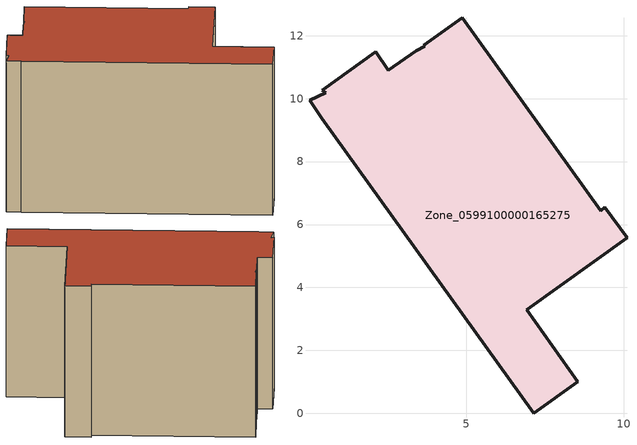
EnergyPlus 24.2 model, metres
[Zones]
Zone_0599100000165275
 floor ground (C_G): 3.68,11.66 3.64,11.7 4.86,12.57 9.26,6.44 9.4,6.55 10.1,5.57 6.91,3.29 8.54,1 7.13,0 0.4,9.38 0.01,9.95 0.52,10.18 0.43,10.27 2.11,11.48 2.52,10.9 3.4,11.53 z0
 wall outside (C_F): 9.26,6.44 4.86,12.57 3.64,11.7 3.68,11.66 3.4,11.53 2.52,10.9 2.11,11.48 0.43,10.27 0.52,10.18 0.01,9.95 0.4,9.38 7.13,0 8.54,1 6.91,3.29 10.1,5.57 9.4,6.55 9.26,6.44 z0:7.78
 roof outside (C_R): 3.64,11.7 3.68,11.66 3.4,11.53 2.52,10.9 2.11,11.48 0.43,10.27 0.52,10.18 0.01,9.95 0.4,9.38 7.13,0 8.54,1 6.91,3.29 10.1,5.57 9.4,6.55 9.26,6.44 4.86,12.57 z7.78
[BUILDING]
Pand.0599100000165275: North Axis=0; Terrain=City; Loads Convergence Tolerance Value=0.04; Temperature Convergence Tolerance Value=0.4; Solar Distribution=FullExterior; Maximum Number of Warmup Days=25; Minimum Number of Warmup Days=1
[Site:Location]
Rotterdam.The.Hague.AP_ZH_NLD Design_Conditions: Latitude=51.96; Longitude=4.45; Time Zone=1; Elevation=-4.5
[SITE:GROUNDTEMPERATURE:BUILDINGSURFACE]
18, 18, 18, 18, 18, 18, 18, 18, 18, 18, 18, 18
[MATERIAL] Thermal Absorptance=0.9; Solar Absorptance=0.7; Visible Absorptance=0.7
Name | Roughness | Thickness | Conductivity | Density | Specific Heat
G.TI.1975-1991 | MediumSmooth | 0.15 | 0.288461 | 540 | 1210
F.TI.1975-1991 | Rough | 0.3 | 0.230769 | 1920 | 840
R.TI.1975-1991 | MediumRough | 0.2 | 0.153846 | 1500 | 1000
[CONSTRUCTION]
C_G: G.TI.1975-1991
C_F: F.TI.1975-1991
C_R: R.TI.1975-1991
[ZONE]
Zone_0599100000165275: Type=1; Multiplier=1; Ceiling Height=Autocalculate; Volume=Autocalculate; Floor Area=autocalculate; Part of Total Floor Area=Yes
[ZONEINFILTRATION:DESIGNFLOWRATE]
Infil_Zone_0599100000165275: Zone or ZoneList or Space or SpaceList=Zone_0599100000165275; Schedule=AlwaysOn; Design Flow Rate Calculation Method=Flow/Area; Flow Rate per Floor Area=0.003; Constant Term Coefficient=1; Temperature Term Coefficient=0; Velocity Term Coefficient=0; Velocity Squared Term Coefficient=0
[HVACTEMPLATE:ZONE:IDEALLOADSAIRSYSTEM]
Zone_0599100000165275: Maximum Heating Supply Air Temperature=50; Minimum Cooling Supply Air Temperature=13; Maximum Heating Supply Air Humidity Ratio=0.0156; Minimum Cooling Supply Air Humidity Ratio=0.0077; Heating Limit=NoLimit; Cooling Limit=NoLimit; Dehumidification Control Type=ConstantSensibleHeatRatio; Cooling Sensible Heat Ratio=0.7; Dehumidification Setpoint=60; Humidification Control Type=None; Humidification Setpoint=30; Outdoor Air Method=None; Outdoor Air Flow Rate per Person=0.00944; Outdoor Air Flow Rate per Zone Floor Area=0; Outdoor Air Flow Rate per Zone=0; Demand Controlled Ventilation Type=None; Outdoor Air Economizer Type=NoEconomizer; Heat Recovery Type=None; Sensible Heat Recovery Effectiveness=0.7; Latent Heat Recovery Effectiveness=0.65
[ZONECONTROL:THERMOSTAT]
ThermostatControl_Zone_0599100000165275: Zone or ZoneList=Zone_0599100000165275; Control Type Schedule=DualSetpointControlType; Control 1=Thermostat_Zone_0599100000165275; Temperature Difference Between Cutout And Setpoint=0
[THERMOSTATSETPOINT:DUALSETPOINT]
Thermostat_Zone_0599100000165275: Heating Setpoint Temperature Schedule=HeatingSetpoint_Zone_0599100000165275; Cooling Setpoint Temperature Schedule=CoolingSetpoint_Zone_0599100000165275
[SCHEDULE:COMPACT]
HeatingSetpoint_Zone_0599100000165275: Through: 12/31, For: AllDays, Until: 24:00, 21
CoolingSetpoint_Zone_0599100000165275: Through: 12/31, For: AllDays, Until: 24:00, 24
DualSetpointControlType: Through: 12/31, For: AllDays, Until: 24:00, 4
AlwaysOn: Through: 12/31, For: AllDays, Until: 24:00, 1
